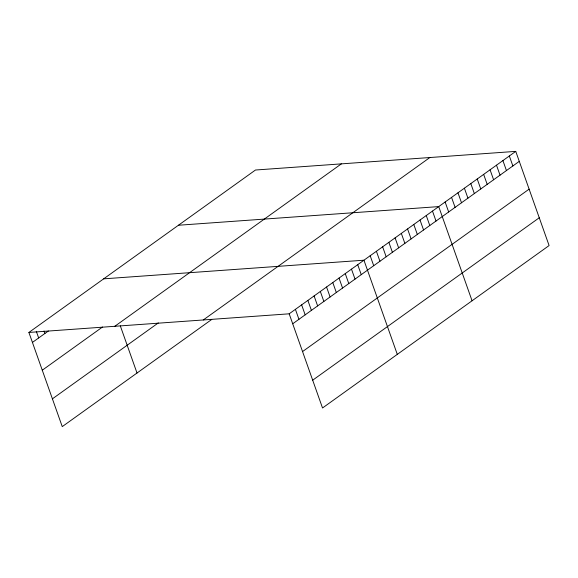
<?xml version="1.0" encoding="UTF-8"?>
<svg xmlns="http://www.w3.org/2000/svg" width="578" height="578" viewBox="0 0 578 578"><rect width="100%" height="100%" fill="white"/><g stroke="black" fill="none" stroke-linecap="round" stroke-linejoin="round"><path stroke-width="0.87" d="M211.786 319.417L62.251 426.622L28.9 332.444L255.476 170.019L515.749 151.378L549.1 245.556L322.524 407.981L289.181 313.811L515.749 151.378M32.433 342.422L48.357 331.006M42.273 370.209L102.501 327.025M114.791 326.295L341.367 163.87M52.41 398.834L158.329 322.9M203.29 319.959L429.859 157.534M292.706 323.781L519.282 161.356M302.547 351.569L529.123 189.136M312.684 380.194L539.26 217.769M178.436 225.247L438.716 206.606L472.067 300.777M103.672 278.842L363.945 260.208L397.296 354.379M28.9 332.444L289.181 313.811M509.334 155.981L512.867 165.958M502.911 160.583L506.444 170.561M496.495 165.185L500.028 175.163M490.072 169.787L493.605 179.765M483.656 174.39L487.189 184.368M477.233 178.992L480.766 188.97M470.817 183.594L474.343 193.572M464.394 188.197L467.927 198.167M457.978 192.799L461.504 202.77M451.555 197.401L455.088 207.372M445.139 202.004L448.665 211.974M432.489 211.071L436.014 221.049M426.253 215.536L429.786 225.514M420.025 220.008L423.558 229.979M413.79 224.474L417.323 234.444M407.562 228.939L411.095 238.916M401.334 233.404L404.867 243.381M395.099 237.876L398.632 247.846M388.871 242.341L392.404 252.311M382.636 246.806L386.169 256.784M376.408 251.271L379.941 261.249M370.18 255.743L373.713 265.714M357.717 264.673L361.25 274.651M351.489 269.138L355.015 279.116M345.254 273.611L348.787 283.581M339.026 278.076L342.559 288.046M332.791 282.541L336.324 292.519M326.563 287.006L330.096 296.984M320.335 291.478L323.861 301.449M314.1 295.943L317.633 305.914M307.872 300.408L311.405 310.379M301.637 304.873L305.17 314.851M295.409 309.346L298.942 319.316M120.318 325.869L137.015 373.02M44.007 330.992L44.896 333.484M36.306 331.302L38.661 337.957"/></g></svg>
